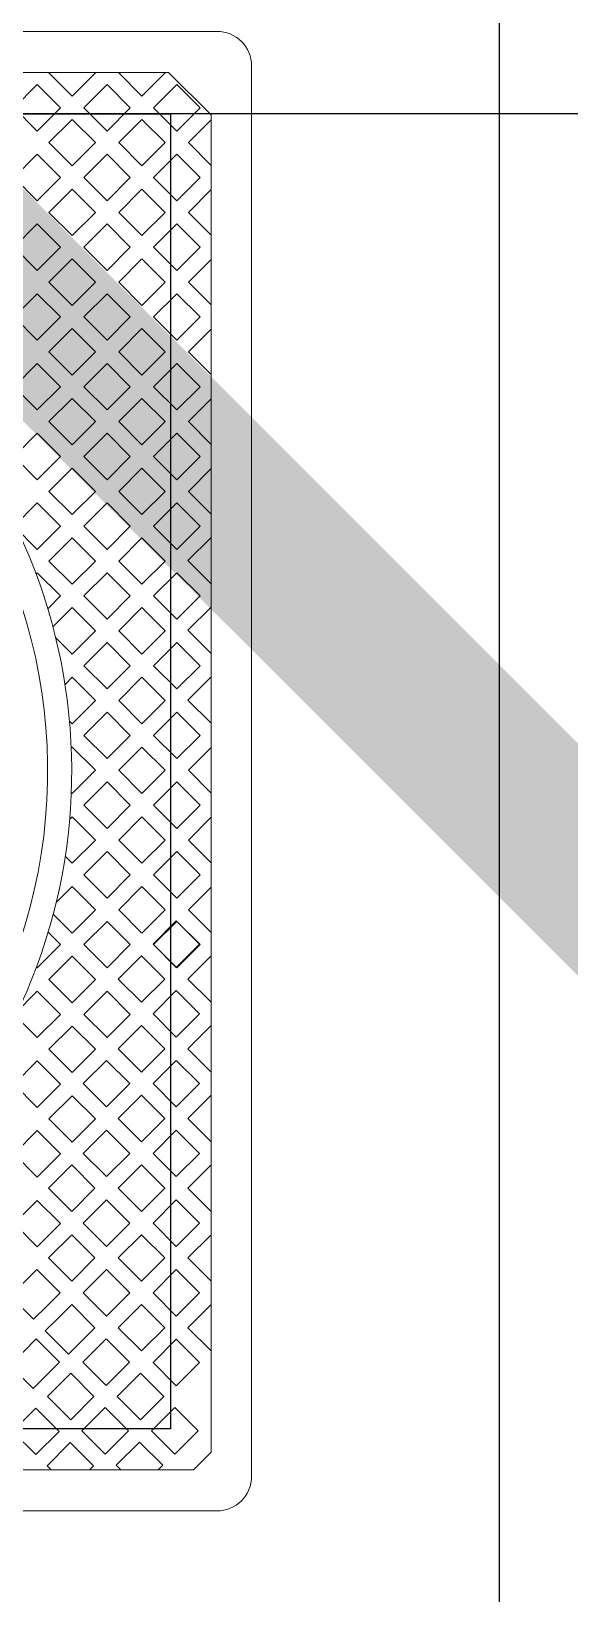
# Model space of a CAD drawing. Header units: millimetres. Extents: x -157642 to 241542, y -22875 to 31024.
# Drawn here: x -53335 to -53008, y 13775 to 14725 of the extents above; entities that cross this region are included whole.
import ezdxf

# ---------------------------------------------------------------- set-up
doc = ezdxf.new("R2010")
doc.units = ezdxf.units.MM
doc.header["$LTSCALE"] = 100
doc.header["$MEASUREMENT"] = 0
doc.linetypes.add('DASHEDX2', pattern=[1.5, 1, -0.5])
doc.layers.add('2', color=2, linetype='Continuous')
doc.layers.add('8', color=8, linetype='Continuous')
doc.layers.add('4', color=4, linetype='DASHEDX2', transparency=0.1)
doc.layers.add('Dim', color=25, linetype='Continuous', lineweight=9)

# ---------------------------------------------------------------- blocks, each defined once
blk = doc.blocks.new('N')
at = {"layer": 'Dim'}
for p, q in [((-85.426, 86.476), (-84.359, 87.548)), ((-2.992, 87.548), (-84.359, 87.548)), ((-0.413, 84.956), (-2.993, 87.548)), ((-0.412, 84.956), (-2.992, 87.548)), ((-85.426, 52.118), (-85.426, 86.476)), ((-0.412, 5.128), (-0.412, 84.956))]:
    blk.add_line(p, q, dxfattribs=at)
blk.add_lwpolyline([(-0.012, 90, -0.414214), (2.088, 87.9), (2.088, 2.1, -0.414214), (-0.012, 0), (-85.826, 0, -0.414214), (-87.926, 2.1), (-87.926, 87.9, -0.414214), (-85.826, 90)], format="xyb", close=True, dxfattribs=at)
for points in [[(-78.192, 87.547), (-76.778, 86.133), (-75.364, 87.547)], [(-73.95, 87.547), (-72.535, 86.133), (-71.121, 87.547)], [(-69.707, 87.547), (-68.293, 86.133), (-66.879, 87.547)], [(-65.464, 87.547), (-64.05, 86.133), (-62.636, 87.547)], [(-61.222, 87.547), (-59.807, 86.133), (-58.393, 87.547)], [(-56.979, 87.547), (-55.565, 86.133), (-54.151, 87.548)], [(-52.736, 87.548), (-51.352, 86.163), (-49.967, 87.548)], [(-48.494, 87.548), (-47.109, 86.163), (-45.724, 87.548)], [(-44.251, 87.548), (-42.866, 86.163), (-41.481, 87.548)], [(-40.008, 87.548), (-38.594, 86.133), (-37.18, 87.548)], [(-35.766, 87.548), (-34.352, 86.134), (-32.937, 87.548)], [(-31.523, 87.548), (-30.109, 86.134), (-28.695, 87.548)], [(-27.281, 87.548), (-25.896, 86.163), (-24.511, 87.548)], [(-23.038, 87.548), (-21.653, 86.163), (-20.268, 87.548)], [(-18.795, 87.548), (-17.41, 86.163), (-16.026, 87.548)], [(-14.553, 87.548), (-13.168, 86.163), (-11.783, 87.548)], [(-10.31, 87.548), (-8.925, 86.163), (-7.54, 87.548)], [(-6.067, 87.548), (-4.682, 86.163), (-3.298, 87.548)], [(-78.913, 84.025), (-78.899, 84.012), (-77.485, 85.426), (-78.899, 86.84)], [(-85.426, 82.053), (-85.146, 81.773), (-83.732, 83.187), (-85.146, 84.602), (-85.426, 84.322)], [(-0.413, 84.723), (-0.44, 84.749), (-1.854, 83.335), (-0.44, 81.921), (-0.413, 81.947)], [(-85.426, 77.81), (-85.175, 77.56), (-83.761, 78.974), (-85.175, 80.388), (-85.426, 80.138)], [(-76.17, 78.256), (-75.364, 79.062), (-76.778, 80.476), (-77.584, 79.67)], [(-50.916, 78.113), (-49.937, 79.092), (-51.351, 80.506), (-52.766, 79.092), (-51.611, 77.937)], [(-45.847, 78.94), (-45.695, 79.092), (-47.109, 80.506), (-48.523, 79.092), (-48.1, 78.669)], [(-41.507, 79.037), (-41.452, 79.092), (-42.866, 80.506), (-44.28, 79.092), (-44.229, 79.041)], [(-37.645, 78.656), (-37.209, 79.092), (-38.624, 80.506), (-40.038, 79.092), (-39.877, 78.931)], [(-34.141, 77.917), (-32.967, 79.092), (-34.381, 80.506), (-35.795, 79.092), (-34.786, 78.082)], [(-0.413, 80.48), (-0.44, 80.506), (-1.854, 79.092), (-0.44, 77.678), (-0.413, 77.704)], [(-76.169, 78.257), (-76.975, 77.45), (-78.39, 78.865), (-77.583, 79.671)], [(-78.262, 76.105), (-77.456, 76.911), (-78.87, 78.326), (-79.676, 77.519)], [(-74.049, 76.134), (-73.242, 76.941), (-74.657, 78.355), (-75.463, 77.549)], [(-52.714, 77.626), (-53.473, 78.384), (-54.887, 76.97), (-54.83, 76.914)], [(-30.928, 76.888), (-30.845, 76.971), (-32.26, 78.385), (-33.04, 77.604)], [(-78.261, 76.106), (-79.067, 75.3), (-80.481, 76.714), (-79.675, 77.52)], [(-74.048, 76.135), (-74.854, 75.329), (-76.268, 76.743), (-75.462, 77.55)]]:
    blk.add_lwpolyline(points, dxfattribs=at)
for points in [[(-83.054, 83.924), (-81.64, 85.338), (-83.054, 86.752), (-84.468, 85.338)], [(-78.899, 84.012), (-77.485, 85.426), (-78.899, 86.84), (-80.314, 85.426)], [(-74.657, 84.012), (-73.242, 85.426), (-74.657, 86.84), (-76.071, 85.426)], [(-74.657, 84.012), (-73.242, 85.426), (-74.657, 86.84), (-76.071, 85.426)], [(-70.414, 84.012), (-69, 85.426), (-70.414, 86.84), (-71.828, 85.426)], [(-70.414, 84.012), (-69, 85.426), (-70.414, 86.84), (-71.828, 85.426)], [(-66.171, 84.012), (-64.757, 85.426), (-66.171, 86.84), (-67.586, 85.426)], [(-66.171, 84.012), (-64.757, 85.426), (-66.171, 86.84), (-67.586, 85.426)], [(-61.929, 84.012), (-60.515, 85.426), (-61.929, 86.84), (-63.343, 85.426)], [(-61.929, 84.012), (-60.515, 85.426), (-61.929, 86.84), (-63.343, 85.426)], [(-57.686, 84.012), (-56.272, 85.426), (-57.686, 86.84), (-59.1, 85.426)], [(-57.686, 84.012), (-56.272, 85.426), (-57.686, 86.84), (-59.1, 85.426)], [(-53.473, 84.041), (-52.059, 85.456), (-53.473, 86.87), (-54.887, 85.456)], [(-53.443, 84.012), (-52.029, 85.426), (-53.444, 86.84), (-54.858, 85.426)], [(-49.23, 84.041), (-47.816, 85.456), (-49.23, 86.87), (-50.644, 85.456)], [(-49.23, 84.041), (-47.816, 85.456), (-49.23, 86.87), (-50.644, 85.456)], [(-49.23, 84.041), (-47.816, 85.456), (-49.23, 86.87), (-50.644, 85.456)], [(-44.988, 84.041), (-43.573, 85.456), (-44.988, 86.87), (-46.402, 85.456)], [(-44.988, 84.041), (-43.573, 85.456), (-44.988, 86.87), (-46.402, 85.456)], [(-40.745, 84.041), (-39.331, 85.456), (-40.745, 86.87), (-42.159, 85.456)], [(-36.502, 84.042), (-35.088, 85.456), (-36.502, 86.87), (-37.916, 85.456)], [(-32.26, 84.042), (-30.845, 85.456), (-32.26, 86.87), (-33.674, 85.456)], [(-28.017, 84.042), (-26.603, 85.456), (-28.017, 86.87), (-29.431, 85.456)], [(-23.774, 84.042), (-22.36, 85.456), (-23.774, 86.87), (-25.189, 85.456)], [(-19.532, 84.042), (-18.117, 85.456), (-19.532, 86.87), (-20.946, 85.456)], [(-15.289, 84.042), (-13.875, 85.456), (-15.289, 86.87), (-16.703, 85.456)], [(-11.046, 84.042), (-9.632, 85.456), (-11.046, 86.87), (-12.461, 85.456)], [(-6.804, 84.042), (-5.39, 85.456), (-6.804, 86.87), (-8.218, 85.456)], [(-2.561, 84.042), (-1.147, 85.456), (-2.561, 86.87), (-3.975, 85.456)], [(-80.962, 81.832), (-79.548, 83.246), (-80.962, 84.66), (-82.376, 83.246)], [(-76.778, 81.89), (-75.364, 83.305), (-76.778, 84.719), (-78.192, 83.305)], [(-72.535, 81.89), (-71.121, 83.305), (-72.535, 84.719), (-73.95, 83.305)], [(-68.293, 81.89), (-66.878, 83.305), (-68.293, 84.719), (-69.707, 83.305)], [(-64.05, 81.891), (-62.636, 83.305), (-64.05, 84.719), (-65.464, 83.305)], [(-59.807, 81.891), (-58.393, 83.305), (-59.807, 84.719), (-61.222, 83.305)], [(-55.565, 81.891), (-54.151, 83.305), (-55.565, 84.719), (-56.979, 83.305)], [(-51.351, 81.92), (-49.937, 83.334), (-51.352, 84.748), (-52.766, 83.334)], [(-51.351, 81.92), (-49.937, 83.334), (-51.352, 84.748), (-52.766, 83.334)], [(-47.109, 81.92), (-45.695, 83.334), (-47.109, 84.749), (-48.523, 83.334)], [(-47.109, 81.92), (-45.695, 83.334), (-47.109, 84.749), (-48.523, 83.334)], [(-47.109, 81.92), (-45.695, 83.334), (-47.109, 84.749), (-48.523, 83.334)], [(-42.866, 81.92), (-41.452, 83.334), (-42.866, 84.749), (-44.28, 83.334)], [(-38.624, 81.92), (-37.209, 83.334), (-38.624, 84.749), (-40.038, 83.334)], [(-34.381, 81.92), (-32.967, 83.334), (-34.381, 84.749), (-35.795, 83.334)], [(-30.138, 81.92), (-28.724, 83.335), (-30.138, 84.749), (-31.552, 83.334)], [(-25.896, 81.92), (-24.481, 83.335), (-25.896, 84.749), (-27.31, 83.335)], [(-21.653, 81.92), (-20.239, 83.335), (-21.653, 84.749), (-23.067, 83.335)], [(-17.41, 81.92), (-15.996, 83.335), (-17.41, 84.749), (-18.825, 83.335)], [(-13.168, 81.92), (-11.754, 83.335), (-13.168, 84.749), (-14.582, 83.335)], [(-8.925, 81.921), (-7.511, 83.335), (-8.925, 84.749), (-10.339, 83.335)], [(-4.682, 81.921), (-3.268, 83.335), (-4.682, 84.749), (-6.097, 83.335)], [(-83.054, 79.681), (-81.64, 81.095), (-83.054, 82.51), (-84.468, 81.095)], [(-78.87, 79.74), (-77.456, 81.154), (-78.87, 82.568), (-80.284, 81.154)], [(-74.657, 79.769), (-73.242, 81.183), (-74.657, 82.598), (-76.071, 81.183)], [(-70.414, 79.769), (-69, 81.183), (-70.414, 82.598), (-71.828, 81.183)], [(-66.171, 79.769), (-64.757, 81.183), (-66.171, 82.598), (-67.586, 81.183)], [(-61.929, 79.769), (-60.515, 81.183), (-61.929, 82.598), (-63.343, 81.183)], [(-57.715, 79.799), (-56.301, 81.213), (-57.715, 82.627), (-59.13, 81.213)], [(-53.473, 79.799), (-52.059, 81.213), (-53.473, 82.627), (-54.887, 81.213)], [(-49.23, 79.799), (-47.816, 81.213), (-49.23, 82.627), (-50.644, 81.213)], [(-44.987, 79.799), (-43.573, 81.213), (-44.988, 82.627), (-46.402, 81.213)], [(-40.745, 79.799), (-39.331, 81.213), (-40.745, 82.627), (-42.159, 81.213)], [(-36.502, 79.799), (-35.088, 81.213), (-36.502, 82.627), (-37.916, 81.213)], [(-32.26, 79.799), (-30.845, 81.213), (-32.26, 82.627), (-33.674, 81.213)], [(-28.017, 79.799), (-26.603, 81.213), (-28.017, 82.627), (-29.431, 81.213)], [(-23.774, 79.799), (-22.36, 81.213), (-23.774, 82.627), (-25.189, 81.213)], [(-19.532, 79.799), (-18.117, 81.213), (-19.532, 82.628), (-20.946, 81.213)], [(-15.289, 79.799), (-13.875, 81.213), (-15.289, 82.628), (-16.703, 81.213)], [(-11.046, 79.799), (-9.632, 81.213), (-11.046, 82.628), (-12.461, 81.213)], [(-6.804, 79.799), (-5.39, 81.213), (-6.804, 82.628), (-8.218, 81.213)], [(-2.561, 79.799), (-1.147, 81.214), (-2.561, 82.628), (-3.975, 81.214)], [(-80.962, 77.589), (-79.548, 79.003), (-80.962, 80.418), (-82.376, 79.003)], [(-72.535, 77.648), (-71.121, 79.062), (-72.535, 80.476), (-73.95, 79.062)], [(-68.293, 77.648), (-66.878, 79.062), (-68.293, 80.476), (-69.707, 79.062)], [(-64.079, 77.677), (-62.665, 79.091), (-64.079, 80.506), (-65.494, 79.091)], [(-59.837, 77.677), (-58.423, 79.092), (-59.837, 80.506), (-61.251, 79.091)], [(-55.594, 77.677), (-54.18, 79.092), (-55.594, 80.506), (-57.008, 79.092)], [(-55.594, 77.677), (-54.18, 79.092), (-55.594, 80.506), (-57.008, 79.092)], [(-30.138, 77.678), (-28.724, 79.092), (-30.138, 80.506), (-31.552, 79.092)], [(-25.896, 77.678), (-24.481, 79.092), (-25.896, 80.506), (-27.31, 79.092)], [(-21.653, 77.678), (-20.239, 79.092), (-21.653, 80.506), (-23.067, 79.092)], [(-17.41, 77.678), (-15.996, 79.092), (-17.41, 80.506), (-18.825, 79.092)], [(-13.168, 77.678), (-11.753, 79.092), (-13.168, 80.506), (-14.582, 79.092)], [(-8.925, 77.678), (-7.511, 79.092), (-8.925, 80.506), (-10.339, 79.092)], [(-4.682, 77.678), (-3.268, 79.092), (-4.682, 80.506), (-6.097, 79.092)], [(-83.083, 75.468), (-81.669, 76.882), (-83.083, 78.296), (-84.497, 76.882)], [(-70.443, 75.556), (-69.029, 76.97), (-70.443, 78.384), (-71.858, 76.97)], [(-66.201, 75.556), (-64.786, 76.97), (-66.201, 78.384), (-67.615, 76.97)], [(-61.958, 75.556), (-60.544, 76.97), (-61.958, 78.384), (-63.372, 76.97)], [(-57.715, 75.556), (-56.301, 76.97), (-57.715, 78.384), (-59.13, 76.97)], [(-28.017, 75.556), (-26.603, 76.971), (-28.017, 78.385), (-29.431, 76.971)], [(-23.774, 75.556), (-22.36, 76.971), (-23.774, 78.385), (-25.188, 76.971)], [(-19.532, 75.556), (-18.117, 76.971), (-19.532, 78.385), (-20.946, 76.971)], [(-15.289, 75.557), (-13.875, 76.971), (-15.289, 78.385), (-16.703, 76.971)], [(-11.046, 75.557), (-9.632, 76.971), (-11.046, 78.385), (-12.461, 76.971)], [(-6.804, 75.557), (-5.389, 76.971), (-6.804, 78.385), (-8.218, 76.971)], [(-2.561, 75.557), (-1.147, 76.971), (-2.561, 78.385), (-3.975, 76.971)]]:
    blk.add_lwpolyline(points, close=True, dxfattribs=at)
for centre, radius, start, end in [((-42.913, 44.999), 34.067, 315.18835, 134.58877), ((-42.913, 45), 32.6, 44.75372, 168.84567)]:
    blk.add_arc(centre, radius, start, end, dxfattribs=at)
blk = doc.blocks.new('d1500')
at = {"layer": '4', "ltscale": 1.5}
blk.add_lwpolyline([(0.6, 0), (0.6, -1.2), (-0.6, -1.2), (-0.6, 0)], close=True, dxfattribs=at)
at = {"layer": '8', "ltscale": 1.5}
for points in [[(-0.4, -2.2), (1, -2.2), (1, -0.2), (-0.4, -0.2)], [(0.4, -0.2), (0.4, -1), (-0.4, -1), (-0.4, -0.2)]]:
    blk.add_lwpolyline(points, close=True, dxfattribs=at)
at = {"layer": '8', "ltscale": 3, "xscale": -0.01000000000931323, "yscale": 0.01000000000931323, "zscale": 0.01, "rotation": 270}
blk.add_blockref('N', (-0.45072, -0.17074), dxfattribs=at)

msp = doc.modelspace()

# ---------------------------------------------------------------- linework, layer by layer
at = {"layer": '2', "ltscale": 0.5, "const_width": 100}
msp.add_lwpolyline([(-51903.25, 15121.81), (-51903.25, 13121.81), (-53903.25, 15121.82), (-55903.25, 13121.82), (-57903.25, 15121.82), (-59903.25, 13121.82), (-61903.25, 15121.82), (-63903.25, 13121.82), (-65903.25, 15121.83), (-67903.25, 13121.83), (-67903.25, 15121.83)], dxfattribs=at)

# ---------------------------------------------------------------- block references
at = {"xscale": 999.9999999999995, "yscale": 999.9999999999995, "zscale": 999.9999999999995, "rotation": 1.903093957980094e-07}
msp.add_blockref('d1500', (-53650.62, 14875.13), dxfattribs=at)

doc.saveas('drawing.dxf')
